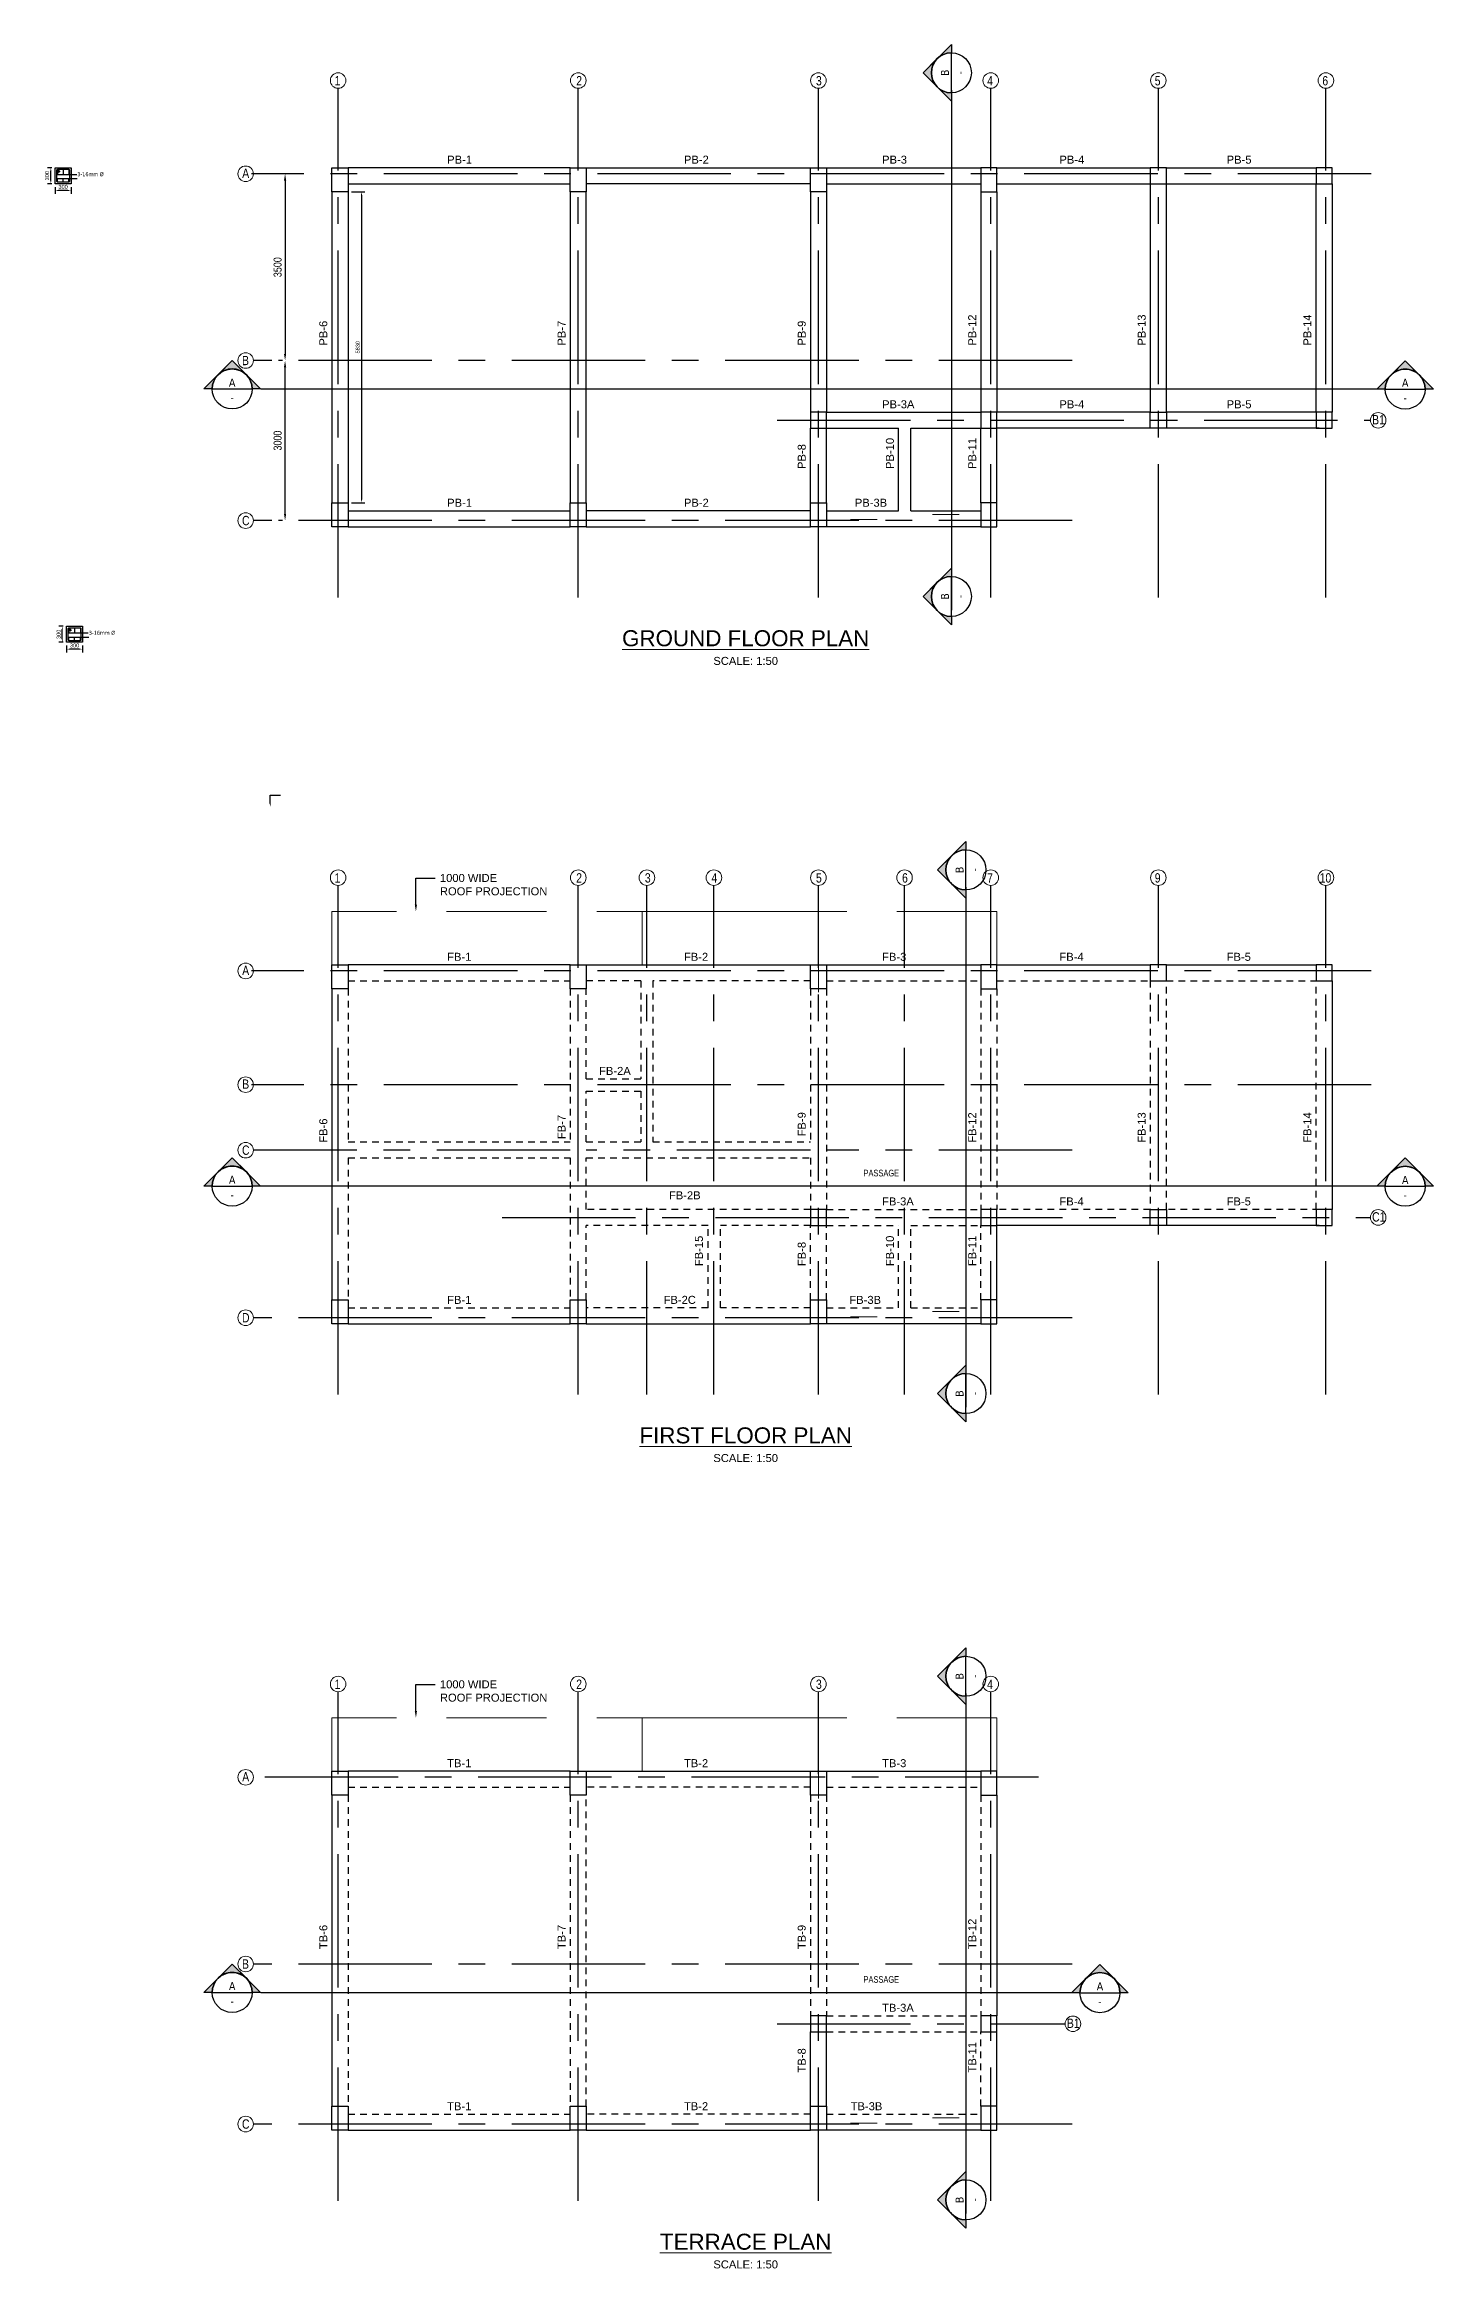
# Model space of a CAD drawing. Header units: millimetres. Extents: x 2923 to 3086, y 1840 to 1916.
# Drawn here: x 2968.63 to 2994.66, y 1870.6 to 1912.29 of the extents above; entities that cross this region are included whole.
import ezdxf
from ezdxf import colors
from ezdxf.entities.mleader import LeaderData, LeaderLine
from ezdxf.enums import TextEntityAlignment as Align
from ezdxf.math import Vec2, Vec3

# ---------------------------------------------------------------- set-up
doc = ezdxf.new("R2010")
doc.units = ezdxf.units.MM
doc.linetypes.add('CENTERX2', pattern=[4, 2.5, -0.5, 0.5, -0.5])
doc.linetypes.add('HIDDEN2', pattern=[0.1875, 0.125, -0.0625])
for name, color, linetype in [('BEAM', 4, 'Continuous'), ('COLUMN', 1, 'Continuous'), ('DIM_50', 7, 'Continuous'), ('GRID', 8, 'CENTERX2'), ('PLINTH BEAM', 7, 'Continuous'), ('REINFORCEMENT', 50, 'Continuous'), ('SECTION_LINE', 7, 'CENTERX2')]:
    doc.layers.add(name, color=color, linetype=linetype)
for name, color, linetype, lineweight in [('ROOF_PROJECTION', 8, 'HIDDEN2', 13), ('Text', 7, 'Continuous', 13), ('WINDOW', 8, 'Continuous', 13)]:
    doc.layers.add(name, color=color, linetype=linetype, lineweight=lineweight)
doc.styles.add('LII-GTEXT', font='arial.ttf', dxfattribs={"width": 0.8})
doc.styles.get("Standard").update_dxf_attribs({"font": 'arial.ttf'})
doc.styles.add('Tahoma', font='tahoma.ttf')
doc.dimstyles.new('DIM-25', dxfattribs={"dimtxt": 0.075, "dimasz": 0.0625, "dimexe": 0.0625, "dimexo": 0.0625, "dimgap": 0.03125, "dimtad": 1, "dimdec": 0, "dimlfac": 1000, "dimzin": 1, "dimdsep": 46, "dimtxsty": 'Standard', "dimcen": 0.1, "dimadec": 0, "dimazin": 0, "dimtfac": 1, "dimtdec": 0, "dimtmove": 0, "dimatfit": 3, "dimfxl": 1, "dimarcsym": 0})
doc.dimstyles.new('DIM_50', dxfattribs={"dimtxt": 0.15, "dimasz": 0.125, "dimexe": 0.125, "dimexo": 0.125, "dimgap": 0.0625, "dimtad": 1, "dimdec": 0, "dimlfac": 1000, "dimzin": 0, "dimdsep": 46, "dimtxsty": 'LII-GTEXT', "dimcen": 1, "dimclrd": 256, "dimclre": 256, "dimclrt": 256, "dimadec": 0, "dimazin": 0, "dimtfac": 1, "dimtdec": 0, "dimtofl": 0, "dimtmove": 0, "dimatfit": 3, "dimfxl": 1, "dimtolj": 1, "dimtzin": 0, "dimlwd": -1, "dimlwe": -1, "dimarcsym": 0})

# ---------------------------------------------------------------- blocks, each defined once
blk = doc.blocks.new('*U5')
h = blk.add_hatch(color=256)
edge = h.paths.add_edge_path()
edge.add_line((-0.25, 0), (-0.354, 0))
edge.add_line((-0.354, 0), (0, 0.354))
edge.add_line((0, 0.354), (0.354, 0))
edge.add_line((0.354, 0), (0.25, 0))
edge.add_arc((0, 0), 0.25, 0, 180)
blk.add_line((-0.25, 0), (0.25, 0))
for points in [[(-0.25, 0), (-0.354, 0), (0, 0.354), (0.354, 0), (0.25, 0, 1)], [(0.177, 0.177, 0.414214), (-0.177, 0.177), (0, 0.354), (0.177, 0.177)]]:
    blk.add_lwpolyline(points, format="xyb", close=True)
blk.add_circle((0, 0), 0.25)
at = {"style": 'Tahoma', "flags": 8}
blk.add_attdef('VIEWNUMBER', text='', height=0.0938, dxfattribs=at).set_placement((0, 0), align=Align.BOTTOM_CENTER)
blk.add_attdef('SHEETNUMBER', text='', height=0.0938, dxfattribs=at).set_placement((0, -0.063), align=Align.TOP_CENTER)
blk = doc.blocks.new('*D7')
at = {"layer": 'Defpoints', "color": 0, "transparency": 16777216}
for p in [(2973.142, 1906.365), (2973.216, 1906.365), (2973.216, 1903.365)]:
    blk.add_point(p, dxfattribs=at)
at = {"layer": 'DIM_50', "transparency": 16777216}
for p, q in [((2973.091, 1906.365), (2973.017, 1906.365)), ((2973.142, 1903.49), (2973.142, 1906.24)), ((2973.091, 1903.365), (2973.017, 1903.365))]:
    blk.add_line(p, q, dxfattribs=at)
for points in [[(2973.122, 1906.24), (2973.163, 1906.24), (2973.142, 1906.365)], [(2973.122, 1903.49), (2973.163, 1903.49), (2973.142, 1903.365)]]:
    blk.add_solid(points, dxfattribs=at)
at = {"layer": 'DIM_50', "transparency": 16777216, "insert": (2973.003, 1904.865), "char_height": 0.15, "attachment_point": 5, "rotation": 90, "style": 'LII-GTEXT'}
blk.add_mtext('\\A1;3000', dxfattribs=at)
blk = doc.blocks.new('*D6')
at = {"layer": 'Defpoints', "color": 0, "transparency": 16777216}
for p in [(2973.216, 1909.865), (2973.142, 1906.365), (2973.216, 1906.365)]:
    blk.add_point(p, dxfattribs=at)
at = {"layer": 'DIM_50', "transparency": 16777216}
for p, q in [((2973.091, 1909.865), (2973.017, 1909.865)), ((2973.142, 1909.74), (2973.142, 1906.49)), ((2973.091, 1906.365), (2973.017, 1906.365))]:
    blk.add_line(p, q, dxfattribs=at)
for points in [[(2973.122, 1909.74), (2973.163, 1909.74), (2973.142, 1909.865)], [(2973.122, 1906.49), (2973.163, 1906.49), (2973.142, 1906.365)]]:
    blk.add_solid(points, dxfattribs=at)
at = {"layer": 'DIM_50', "transparency": 16777216, "insert": (2973.003, 1908.115), "char_height": 0.15, "attachment_point": 5, "rotation": 90, "style": 'LII-GTEXT'}
blk.add_mtext('\\A1;3500', dxfattribs=at)
blk = doc.blocks.new('*D8')
at = {"color": 0, "lineweight": -2, "transparency": 16777216}
for p, q in [((2974.384, 1909.53), (2974.636, 1909.53)), ((2974.573, 1909.468), (2974.573, 1903.763)), ((2974.384, 1903.7), (2974.636, 1903.7))]:
    blk.add_line(p, q, dxfattribs=at)
at = {"color": 0, "transparency": 16777216}
for points in [[(2974.563, 1909.468), (2974.584, 1909.468), (2974.573, 1909.53)], [(2974.563, 1903.763), (2974.584, 1903.763), (2974.573, 1903.7)]]:
    blk.add_solid(points, dxfattribs=at)
at = {"layer": 'Defpoints', "color": 0, "transparency": 16777216}
for p in [(2974.321, 1909.53), (2974.321, 1903.7), (2974.573, 1903.7)]:
    blk.add_point(p, dxfattribs=at)
at = {"color": 0, "transparency": 16777216, "insert": (2974.504, 1906.615), "char_height": 0.075, "attachment_point": 5, "rotation": 90}
blk.add_mtext('5830', dxfattribs=at)
blk = doc.blocks.new('*D21')
at = {"color": 0, "lineweight": -2, "transparency": 16777216}
for p, q in [((2968.771, 1909.98), (2968.69, 1909.98)), ((2968.771, 1909.68), (2968.69, 1909.68)), ((2968.753, 1909.743), (2968.753, 1909.918))]:
    blk.add_line(p, q, dxfattribs=at)
at = {"color": 0, "transparency": 16777216}
for points in [[(2968.742, 1909.918), (2968.763, 1909.918), (2968.753, 1909.98)], [(2968.742, 1909.743), (2968.763, 1909.743), (2968.753, 1909.68)]]:
    blk.add_solid(points, dxfattribs=at)
at = {"layer": 'Defpoints', "color": 0, "transparency": 16777216}
for p in [(2968.753, 1909.98), (2968.833, 1909.98), (2968.833, 1909.68)]:
    blk.add_point(p, dxfattribs=at)
at = {"color": 0, "transparency": 16777216, "insert": (2968.683, 1909.83), "char_height": 0.075, "attachment_point": 5, "rotation": 90}
blk.add_mtext('300', dxfattribs=at)
blk = doc.blocks.new('*D22')
at = {"color": 0, "lineweight": -2, "transparency": 16777216}
for p, q in [((2968.833, 1909.618), (2968.833, 1909.489)), ((2969.133, 1909.618), (2969.133, 1909.489)), ((2969.071, 1909.552), (2968.896, 1909.552))]:
    blk.add_line(p, q, dxfattribs=at)
at = {"color": 0, "transparency": 16777216}
for points in [[(2968.896, 1909.562), (2968.896, 1909.541), (2968.833, 1909.552)], [(2969.071, 1909.562), (2969.071, 1909.541), (2969.133, 1909.552)]]:
    blk.add_solid(points, dxfattribs=at)
at = {"layer": 'Defpoints', "color": 0, "transparency": 16777216}
for p in [(2968.833, 1909.68), (2969.133, 1909.68), (2968.833, 1909.552)]:
    blk.add_point(p, dxfattribs=at)
at = {"color": 0, "transparency": 16777216, "insert": (2968.983, 1909.621), "char_height": 0.075, "attachment_point": 5}
blk.add_mtext('300', dxfattribs=at)
blk = doc.blocks.new('*D25')
at = {"color": 0, "lineweight": -2, "transparency": 16777216}
for p, q in [((2968.986, 1901.384), (2968.905, 1901.384)), ((2968.968, 1901.147), (2968.968, 1901.322)), ((2968.986, 1901.084), (2968.905, 1901.084))]:
    blk.add_line(p, q, dxfattribs=at)
at = {"color": 0, "transparency": 16777216}
for points in [[(2968.957, 1901.322), (2968.978, 1901.322), (2968.968, 1901.384)], [(2968.957, 1901.147), (2968.978, 1901.147), (2968.968, 1901.084)]]:
    blk.add_solid(points, dxfattribs=at)
at = {"layer": 'Defpoints', "color": 0, "transparency": 16777216}
for p in [(2968.968, 1901.384), (2969.048, 1901.384), (2969.048, 1901.084)]:
    blk.add_point(p, dxfattribs=at)
at = {"color": 0, "transparency": 16777216, "insert": (2968.898, 1901.234), "char_height": 0.075, "attachment_point": 5, "rotation": 90}
blk.add_mtext('300', dxfattribs=at)
blk = doc.blocks.new('*D26')
at = {"color": 0, "lineweight": -2, "transparency": 16777216}
for p, q in [((2969.048, 1901.022), (2969.048, 1900.893)), ((2969.286, 1900.956), (2969.111, 1900.956)), ((2969.348, 1901.022), (2969.348, 1900.893))]:
    blk.add_line(p, q, dxfattribs=at)
at = {"color": 0, "transparency": 16777216}
for points in [[(2969.111, 1900.966), (2969.111, 1900.946), (2969.048, 1900.956)], [(2969.286, 1900.966), (2969.286, 1900.946), (2969.348, 1900.956)]]:
    blk.add_solid(points, dxfattribs=at)
at = {"layer": 'Defpoints', "color": 0, "transparency": 16777216}
for p in [(2969.048, 1901.084), (2969.048, 1900.956), (2969.348, 1901.084)]:
    blk.add_point(p, dxfattribs=at)
at = {"color": 0, "transparency": 16777216, "insert": (2969.198, 1901.025), "char_height": 0.075, "attachment_point": 5}
blk.add_mtext('300', dxfattribs=at)

msp = doc.modelspace()

# ---------------------------------------------------------------- linework, layer by layer
for p, q in [((2968.8754, 1909.9393), (2968.8754, 1909.8554)), ((2968.8754, 1909.8554), (2969.2389, 1909.8554)), ((2968.8754, 1909.7215), (2968.8754, 1909.7762)), ((2968.8754, 1909.7762), (2969.2489, 1909.7762)), ((2968.9832, 1909.9393), (2968.9832, 1909.8554)), ((2968.9832, 1909.7215), (2968.9832, 1909.7762)), ((2969.091, 1909.9393), (2969.091, 1909.8554)), ((2969.091, 1909.7215), (2969.091, 1909.7762)), ((2969.0903, 1901.3434), (2969.0903, 1901.2594)), ((2969.1981, 1901.3434), (2969.1981, 1901.2594)), ((2969.3059, 1901.3434), (2969.3059, 1901.2594)), ((2969.0903, 1901.2594), (2969.4538, 1901.2594)), ((2969.0903, 1901.1256), (2969.0903, 1901.1803)), ((2969.0903, 1901.1803), (2969.4638, 1901.1803)), ((2969.1981, 1901.1256), (2969.1981, 1901.1803)), ((2969.3059, 1901.1256), (2969.3059, 1901.1803))]:
    msp.add_line(p, q)
at = {"linetype": 'HIDDEN2'}
for p, q in [((2979.8065, 1894.7395), (2979.8065, 1892.8995)), ((2980.0365, 1894.7395), (2980.0365, 1891.7245)), ((2978.7865, 1892.8995), (2979.8065, 1892.8995)), ((2978.7865, 1892.6695), (2979.8065, 1892.6695)), ((2979.8065, 1892.6695), (2979.8065, 1891.7245)), ((2974.3215, 1891.7245), (2978.4865, 1891.7245, 0.0072)), ((2978.7865, 1891.7245, 0.0077), (2979.8065, 1891.7245, 0.0004)), ((2980.0365, 1891.7245), (2982.9865, 1891.7245, 0.015)), ((2974.3215, 1891.4245), (2978.4865, 1891.4245, 0.0072)), ((2978.7865, 1891.4245), (2982.9865, 1891.4245, 0.0073)), ((2982.9865, 1890.4545), (2978.7865, 1890.4545)), ((2981.0715, 1890.1545), (2978.7865, 1890.1545)), ((2981.0715, 1888.6095), (2981.0715, 1890.1545)), ((2982.9865, 1890.1545), (2981.3015, 1890.1545)), ((2981.3015, 1888.6095), (2981.3015, 1890.1545))]:
    msp.add_line(p, q, dxfattribs=at)
at = {"layer": 'BEAM'}
for p, q in [((2968.8332, 1909.9804), (2969.1332, 1909.9804)), ((2968.8332, 1909.6804), (2968.8332, 1909.9804)), ((2969.1332, 1909.6804), (2968.8332, 1909.6804)), ((2969.1332, 1909.9804), (2969.1332, 1909.6804)), ((2969.0481, 1901.3845), (2969.3481, 1901.3845)), ((2969.0481, 1901.0845), (2969.0481, 1901.3845)), ((2969.3481, 1901.3845), (2969.3481, 1901.0845)), ((2969.3481, 1901.0845), (2969.0481, 1901.0845))]:
    msp.add_line(p, q, dxfattribs=at)
at = {"layer": 'COLUMN'}
for points in [[(2974.0215, 1909.9804), (2974.3215, 1909.9804), (2974.3215, 1909.5304), (2974.0215, 1909.5304)], [(2978.4865, 1909.9804), (2978.7865, 1909.9804), (2978.7865, 1909.5304), (2978.4865, 1909.5304)], [(2982.9865, 1909.9804), (2983.2865, 1909.9804), (2983.2865, 1909.5304), (2982.9865, 1909.5304)], [(2986.4815, 1909.9804), (2986.1815, 1909.9804), (2986.1815, 1909.5304), (2986.4815, 1909.5304)], [(2989.6565, 1909.9804), (2989.3565, 1909.9804), (2989.3565, 1909.6804), (2989.6565, 1909.6804)], [(2992.7615, 1909.9804), (2992.4615, 1909.9804), (2992.4615, 1909.6804), (2992.7615, 1909.6804)], [(2983.2865, 1905.3954), (2982.9865, 1905.3954), (2982.9865, 1905.0954), (2983.2865, 1905.0954)], [(2986.4815, 1905.3954), (2986.1815, 1905.3954), (2986.1815, 1905.0954), (2986.4815, 1905.0954)], [(2989.6565, 1905.0954), (2989.3565, 1905.0954), (2989.3565, 1905.3954), (2989.6565, 1905.3954)], [(2992.7615, 1905.3954), (2992.4615, 1905.3954), (2992.4615, 1905.0954), (2992.7615, 1905.0954)], [(2974.0215, 1903.7004), (2974.3215, 1903.7004), (2974.3215, 1903.2504), (2974.0215, 1903.2504)], [(2978.4865, 1903.7004), (2978.7865, 1903.7004), (2978.7865, 1903.2504), (2978.4865, 1903.2504)], [(2982.9865, 1903.7004), (2983.2865, 1903.7004), (2983.2865, 1903.2504), (2982.9865, 1903.2504)], [(2986.4815, 1903.7004), (2986.1815, 1903.7004), (2986.1815, 1903.2504), (2986.4815, 1903.2504)], [(2974.0215, 1895.0395), (2974.3215, 1895.0395), (2974.3215, 1894.5895), (2974.0215, 1894.5895)], [(2978.4865, 1895.0395), (2978.7865, 1895.0395), (2978.7865, 1894.5895), (2978.4865, 1894.5895)], [(2982.9865, 1895.0395), (2983.2865, 1895.0395), (2983.2865, 1894.5895), (2982.9865, 1894.5895)], [(2986.4815, 1895.0395), (2986.1815, 1895.0395), (2986.1815, 1894.5895), (2986.4815, 1894.5895)], [(2989.6565, 1895.0395), (2989.3565, 1895.0395), (2989.3565, 1894.7395), (2989.6565, 1894.7395)], [(2992.7615, 1895.0395), (2992.4615, 1895.0395), (2992.4615, 1894.7395), (2992.7615, 1894.7395)], [(2983.2865, 1890.4545), (2982.9865, 1890.4545), (2982.9865, 1890.1545), (2983.2865, 1890.1545)], [(2986.4815, 1890.4545), (2986.1815, 1890.4545), (2986.1815, 1890.1545), (2986.4815, 1890.1545)], [(2989.6565, 1890.1545), (2989.3565, 1890.1545), (2989.3565, 1890.4545), (2989.6565, 1890.4545)], [(2992.7615, 1890.4545), (2992.4615, 1890.4545), (2992.4615, 1890.1545), (2992.7615, 1890.1545)], [(2974.0215, 1888.7595), (2974.3215, 1888.7595), (2974.3215, 1888.3095), (2974.0215, 1888.3095)], [(2978.4865, 1888.7595), (2978.7865, 1888.7595), (2978.7865, 1888.3095), (2978.4865, 1888.3095)], [(2982.9865, 1888.7595), (2983.2865, 1888.7595), (2983.2865, 1888.3095), (2982.9865, 1888.3095)], [(2986.4815, 1888.7595), (2986.1815, 1888.7595), (2986.1815, 1888.3095), (2986.4815, 1888.3095)], [(2974.0215, 1879.9258), (2974.3215, 1879.9258), (2974.3215, 1879.4758), (2974.0215, 1879.4758)], [(2978.4865, 1879.9258), (2978.7865, 1879.9258), (2978.7865, 1879.4758), (2978.4865, 1879.4758)], [(2982.9865, 1879.9258), (2983.2865, 1879.9258), (2983.2865, 1879.4758), (2982.9865, 1879.4758)], [(2986.4815, 1879.9258), (2986.1815, 1879.9258), (2986.1815, 1879.4758), (2986.4815, 1879.4758)], [(2983.2865, 1875.3408), (2982.9865, 1875.3408), (2982.9865, 1875.0408), (2983.2865, 1875.0408)], [(2986.4815, 1875.3408), (2986.1815, 1875.3408), (2986.1815, 1875.0408), (2986.4815, 1875.0408)], [(2974.0215, 1873.6458), (2974.3215, 1873.6458), (2974.3215, 1873.1958), (2974.0215, 1873.1958)], [(2978.4865, 1873.6458), (2978.7865, 1873.6458), (2978.7865, 1873.1958), (2978.4865, 1873.1958)], [(2982.9865, 1873.6458), (2983.2865, 1873.6458), (2983.2865, 1873.1958), (2982.9865, 1873.1958)], [(2986.4815, 1873.6458), (2986.1815, 1873.6458), (2986.1815, 1873.1958), (2986.4815, 1873.1958)]]:
    msp.add_lwpolyline(points, close=True, dxfattribs=at)
at = {"layer": 'DIM_50'}
for p, q in [((2986.4815, 1909.9804), (2989.3565, 1909.9804)), ((2986.4815, 1909.6804), (2989.3565, 1909.6804)), ((2989.6565, 1909.9804), (2992.4615, 1909.9804)), ((2989.6565, 1909.6804), (2992.4615, 1909.6804)), ((2986.4815, 1895.0395), (2989.3565, 1895.0395)), ((2989.6565, 1895.0395), (2992.4615, 1895.0395))]:
    msp.add_line(p, q, dxfattribs=at)
at = {"layer": 'DIM_50', "linetype": 'ByBlock', "lineweight": -2}
msp.add_line((2972.8647, 1898.2166), (2973.0582, 1898.2166), dxfattribs=at)
at = {"layer": 'DIM_50', "linetype": 'HIDDEN2'}
for p, q in [((2986.4815, 1894.7395), (2989.3565, 1894.7395)), ((2989.6565, 1894.7395), (2992.4615, 1894.7395))]:
    msp.add_line(p, q, dxfattribs=at)
at = {"layer": 'DIM_50', "linetype": 'ByBlock', "lineweight": -2}
msp.add_lwpolyline([(2972.8647, 1898.066), (2972.8647, 1898.2166)], dxfattribs=at)
at = {"layer": 'DIM_50'}
msp.add_solid([(2972.8759, 1898.066), (2972.8647, 1897.9988), (2972.8535, 1898.066)], dxfattribs=at)
at = {"layer": 'GRID'}
for p, q in [((2974.1365, 1901.9254), (2974.1365, 1911.4679)), ((2978.6365, 1901.9254), (2978.6365, 1911.4679)), ((2983.1365, 1901.9254), (2983.1365, 1911.4679)), ((2986.3665, 1901.9254), (2986.3665, 1911.4679)), ((2989.5065, 1901.9254), (2989.5065, 1911.4679)), ((2992.6465, 1901.9254), (2992.6465, 1911.4679)), ((2993.4951, 1909.8654), (2972.5136, 1909.8654)), ((2987.8911, 1906.3654), (2972.5495, 1906.3654)), ((2982.363, 1905.2454), (2993.4803, 1905.2454)), ((2987.8911, 1903.3654), (2972.5495, 1903.3654)), ((2974.1365, 1886.9845), (2974.1365, 1896.527)), ((2978.6365, 1886.9845), (2978.6365, 1896.527)), ((2979.9227, 1886.9845), (2979.9227, 1896.527)), ((2981.1781, 1886.9845), (2981.1781, 1896.527)), ((2983.1365, 1886.9845), (2983.1365, 1896.527)), ((2986.3665, 1886.9845), (2986.3665, 1896.527)), ((2989.5065, 1886.9845), (2989.5065, 1896.527)), ((2992.6465, 1886.9845), (2992.6465, 1896.527)), ((2993.4951, 1894.9245), (2972.5136, 1894.9245)), ((2993.4951, 1892.7927), (2972.5136, 1892.7927)), ((2978.4865, 1891.565), (2972.5495, 1891.565)), ((2982.9865, 1891.565), (2978.7865, 1891.565)), ((2987.8911, 1891.565), (2983.2865, 1891.565)), ((2977.2085, 1890.3045), (2993.4803, 1890.3045)), ((2987.8911, 1888.4245), (2972.5495, 1888.4245)), ((2974.1365, 1871.8708), (2974.1365, 1881.4133)), ((2978.6365, 1871.8708), (2978.6365, 1881.4133)), ((2983.1365, 1871.8708), (2983.1365, 1881.4133)), ((2986.3665, 1871.8708), (2986.3665, 1881.4133)), ((2987.2613, 1879.8108), (2972.5136, 1879.8108)), ((2987.8911, 1876.3108), (2972.5495, 1876.3108)), ((2982.363, 1875.1908), (2987.7603, 1875.1908)), ((2987.8911, 1873.3108), (2972.5495, 1873.3108))]:
    msp.add_line(p, q, dxfattribs=at)
at = {"layer": 'PLINTH BEAM'}
for p, q in [((2978.4865, 1909.9804), (2974.3215, 1909.9804)), ((2974.3215, 1909.6804), (2978.4865, 1909.6804)), ((2978.7865, 1909.9804), (2982.9865, 1909.9804)), ((2982.9865, 1909.6804), (2978.7865, 1909.6804)), ((2983.2865, 1909.9804), (2986.1815, 1909.9804)), ((2983.2865, 1909.6804), (2986.1815, 1909.6804)), ((2989.3565, 1909.6804), (2989.3565, 1905.3954)), ((2989.6565, 1905.3954), (2989.6565, 1909.6804)), ((2992.4615, 1905.3954), (2992.4615, 1909.6804)), ((2992.7615, 1909.6804), (2992.7615, 1905.3954)), ((2974.0215, 1909.5304), (2974.0215, 1903.7004)), ((2974.3215, 1909.5304), (2974.3215, 1903.7004)), ((2978.4865, 1909.5304), (2978.4865, 1903.7004)), ((2978.7865, 1903.7004), (2978.7865, 1909.5304)), ((2982.9865, 1909.5304), (2982.9865, 1905.3954)), ((2983.2865, 1909.5304), (2983.2865, 1905.3954)), ((2986.1815, 1909.5304), (2986.1815, 1905.3954)), ((2986.4815, 1909.5304), (2986.4815, 1905.3954)), ((2982.9865, 1903.7004), (2982.9865, 1905.0954)), ((2983.2865, 1905.3954), (2986.1815, 1905.3954)), ((2983.2865, 1903.7004), (2983.2865, 1905.0954)), ((2983.2865, 1905.0954), (2984.639, 1905.0954)), ((2984.639, 1903.5504), (2984.639, 1905.0954)), ((2984.869, 1905.0954), (2986.1815, 1905.0954)), ((2984.869, 1903.5504), (2984.869, 1905.0954)), ((2986.1815, 1903.7004), (2986.1815, 1905.0954)), ((2986.4815, 1903.7004), (2986.4815, 1905.0954)), ((2974.3215, 1903.5504), (2978.4865, 1903.5504)), ((2982.9865, 1903.5504), (2978.7865, 1903.5504)), ((2983.2865, 1903.5504), (2984.639, 1903.5504)), ((2984.869, 1903.5504), (2986.1815, 1903.5504)), ((2974.3215, 1903.2504), (2978.4865, 1903.2504)), ((2978.7865, 1903.2504), (2982.9865, 1903.2504)), ((2986.1815, 1903.2504), (2983.2865, 1903.2504)), ((2978.4865, 1895.0395), (2974.3215, 1895.0395)), ((2978.7865, 1895.0395), (2982.9865, 1895.0395)), ((2983.2865, 1895.0395), (2986.1815, 1895.0395)), ((2992.7615, 1894.7395), (2992.7615, 1890.4545)), ((2974.0215, 1894.5895), (2974.0215, 1888.7595)), ((2986.4815, 1888.7595), (2986.4815, 1890.1545)), ((2974.3215, 1888.3095), (2978.4865, 1888.3095)), ((2978.7865, 1888.3095), (2982.9865, 1888.3095)), ((2986.1815, 1888.3095), (2983.2865, 1888.3095)), ((2978.4865, 1879.9258), (2974.3215, 1879.9258)), ((2978.7865, 1879.9258), (2982.9865, 1879.9258)), ((2983.2865, 1879.9258), (2986.1815, 1879.9258)), ((2974.0215, 1879.4758), (2974.0215, 1873.6458)), ((2986.4815, 1879.4758), (2986.4815, 1875.3408)), ((2982.9865, 1873.6458), (2982.9865, 1875.0408)), ((2983.2865, 1873.6458), (2983.2865, 1875.0408)), ((2986.4815, 1873.6458), (2986.4815, 1875.0408)), ((2974.3215, 1873.1958), (2978.4865, 1873.1958)), ((2978.7865, 1873.1958), (2982.9865, 1873.1958)), ((2986.1815, 1873.1958), (2983.2865, 1873.1958))]:
    msp.add_line(p, q, dxfattribs=at)
at = {"layer": 'PLINTH BEAM', "linetype": 'HIDDEN2'}
for p, q in [((2974.3215, 1894.7395), (2978.4865, 1894.7395)), ((2979.8065, 1894.7395), (2978.7865, 1894.7395)), ((2982.9865, 1894.7395), (2980.0365, 1894.7395)), ((2983.2865, 1894.7395), (2986.1815, 1894.7395)), ((2989.3565, 1894.7395), (2989.3565, 1890.4545)), ((2989.6565, 1890.4545), (2989.6565, 1894.7395)), ((2992.4615, 1890.4545), (2992.4615, 1894.7395)), ((2974.3215, 1894.5895), (2974.3215, 1891.7245)), ((2978.4865, 1894.5895), (2978.4865, 1891.7245)), ((2978.7865, 1892.8995), (2978.7865, 1894.5895)), ((2982.9865, 1894.5895), (2982.9865, 1891.7245)), ((2983.2865, 1894.5895), (2983.2865, 1890.4545)), ((2986.1815, 1894.5895), (2986.1815, 1890.4545)), ((2986.4815, 1894.5895), (2986.4815, 1890.4545)), ((2978.7865, 1891.7245), (2978.7865, 1892.6695)), ((2974.3215, 1891.4245), (2974.3215, 1888.7595)), ((2978.4865, 1891.4245), (2978.4865, 1888.7595)), ((2978.7865, 1890.4545), (2978.7865, 1891.4245)), ((2982.9865, 1891.4245), (2982.9865, 1890.4545)), ((2983.2865, 1890.4545), (2986.1815, 1890.4545)), ((2978.7865, 1888.7595), (2978.7865, 1890.1545)), ((2982.9865, 1888.7595), (2982.9865, 1890.1545)), ((2983.2865, 1888.7595), (2983.2865, 1890.1545)), ((2983.2865, 1890.1545), (2984.639, 1890.1545)), ((2984.639, 1888.6095), (2984.639, 1890.1545)), ((2984.869, 1890.1545), (2986.1815, 1890.1545)), ((2984.869, 1888.6095), (2984.869, 1890.1545)), ((2986.1815, 1888.7595), (2986.1815, 1890.1545)), ((2974.3215, 1888.6095), (2978.4865, 1888.6095)), ((2981.0715, 1888.6095), (2978.7865, 1888.6095)), ((2982.9865, 1888.6095), (2981.3015, 1888.6095)), ((2983.2865, 1888.6095), (2984.639, 1888.6095)), ((2984.869, 1888.6095), (2986.1815, 1888.6095)), ((2974.3215, 1879.6258), (2978.4865, 1879.6258)), ((2982.9865, 1879.6258), (2978.7865, 1879.6258)), ((2983.2865, 1879.6258), (2986.1815, 1879.6258)), ((2974.3215, 1879.4758), (2974.3215, 1873.6458)), ((2978.4865, 1879.4758), (2978.4865, 1873.6458)), ((2978.7865, 1873.6458), (2978.7865, 1879.4758)), ((2982.9865, 1879.4758), (2982.9865, 1875.3408)), ((2983.2865, 1879.4758), (2983.2865, 1875.3408)), ((2986.1815, 1879.4758), (2986.1815, 1875.3408)), ((2983.2865, 1875.3408), (2986.1815, 1875.3408)), ((2983.2865, 1875.0408), (2986.1815, 1875.0408)), ((2986.1815, 1873.6458), (2986.1815, 1875.0408)), ((2974.3215, 1873.4958), (2978.4865, 1873.4958)), ((2982.9865, 1873.4958), (2978.7865, 1873.4958)), ((2983.2865, 1873.4958), (2986.1815, 1873.4958))]:
    msp.add_line(p, q, dxfattribs=at)
at = {"layer": 'PLINTH BEAM'}
for points in [[(2989.3565, 1905.3954), (2986.4815, 1905.3954)], [(2989.3565, 1905.0954), (2986.4815, 1905.0954)], [(2992.5201, 1905.3954), (2989.6565, 1905.3954)], [(2992.5201, 1905.0954), (2989.6565, 1905.0954)], [(2989.3565, 1890.1545), (2986.4815, 1890.1545)], [(2992.5201, 1890.1545), (2989.6565, 1890.1545)]]:
    msp.add_lwpolyline(points, dxfattribs=at)
at = {"layer": 'PLINTH BEAM', "linetype": 'HIDDEN2'}
for points in [[(2989.3565, 1890.4545), (2986.4815, 1890.4545)], [(2992.5201, 1890.4545), (2989.6565, 1890.4545)]]:
    msp.add_lwpolyline(points, dxfattribs=at)
at = {"layer": 'REINFORCEMENT'}
for p, q in [((2968.8648, 1909.9382), (2968.91, 1909.893)), ((2968.8769, 1909.9494), (2968.9222, 1909.9042)), ((2969.0797, 1901.3423), (2969.1249, 1901.297)), ((2969.0918, 1901.3534), (2969.1371, 1901.3082))]:
    msp.add_line(p, q, dxfattribs=at)
for points in [[(2969.0832, 1909.7104), (2968.8832, 1909.7104, -0.4142136), (2968.8632, 1909.7304), (2968.8632, 1909.9304, -0.4142136), (2968.8832, 1909.9504), (2969.0832, 1909.9504, -0.4142136), (2969.1032, 1909.9304), (2969.1032, 1909.7304, -0.4142136)], [(2969.2981, 1901.1145), (2969.0981, 1901.1145, -0.4142136), (2969.0781, 1901.1345), (2969.0781, 1901.3345, -0.4142136), (2969.0981, 1901.3545), (2969.2981, 1901.3545, -0.4142136), (2969.3181, 1901.3345), (2969.3181, 1901.1345, -0.4142136)]]:
    msp.add_lwpolyline(points, format="xyb", close=True, dxfattribs=at)
at = {"layer": 'REINFORCEMENT', "const_width": 0.008}
for points in [[(2968.8714, 1909.9393, 1), (2968.8794, 1909.9393, 1)], [(2968.8714, 1909.7215, -1), (2968.8794, 1909.7215, -1)], [(2968.9872, 1909.9393, -1), (2968.9792, 1909.9393, -1)], [(2968.9872, 1909.7215, 1), (2968.9792, 1909.7215, 1)], [(2969.095, 1909.9393, -1), (2969.087, 1909.9393, -1)], [(2969.095, 1909.7215, 1), (2969.087, 1909.7215, 1)], [(2969.0863, 1901.3434, 1), (2969.0943, 1901.3434, 1)], [(2969.2021, 1901.3434, -1), (2969.1941, 1901.3434, -1)], [(2969.3099, 1901.3434, -1), (2969.3019, 1901.3434, -1)], [(2969.0863, 1901.1256, -1), (2969.0943, 1901.1256, -1)], [(2969.2021, 1901.1256, 1), (2969.1941, 1901.1256, 1)], [(2969.3099, 1901.1256, 1), (2969.3019, 1901.1256, 1)]]:
    msp.add_lwpolyline(points, format="xyb", close=True, dxfattribs=at)
at = {"layer": 'ROOF_PROJECTION', "ltscale": 15}
for points in [[(2986.4815, 1895.0395), (2986.4815, 1896.0395), (2974.0215, 1896.0395), (2974.0215, 1895.0395)], [(2986.4815, 1879.9258), (2986.4815, 1880.9258), (2974.0215, 1880.9258), (2974.0215, 1879.9258)]]:
    msp.add_lwpolyline(points, dxfattribs=at)
at = {"layer": 'ROOF_PROJECTION', "ltscale": 25}
for points in [[(2979.8365, 1895.0395), (2979.8365, 1896.0395), (2983.1365, 1896.0395), (2983.1365, 1894.5275)], [(2979.8365, 1879.9258), (2979.8365, 1880.9258), (2983.1365, 1880.9258), (2983.1365, 1879.4138)]]:
    msp.add_lwpolyline(points, dxfattribs=at)
at = {"layer": 'SECTION_LINE', "ltscale": 10}
for points, elevation in [([(2985.6277, 1911.4339), (2985.6277, 1901.6883)], 0.02), ([(2993.6488, 1905.8289), (2972.6855, 1905.8289)], 0.01), ([(2985.9007, 1896.4929), (2985.9007, 1891.4245), (2985.9007, 1886.7474)], 0.02), ([(2993.6488, 1890.8879), (2972.6855, 1890.8879)], 0.01), ([(2985.9007, 1881.3792), (2985.9007, 1871.6337)], 0.02), ([(2987.9288, 1875.7742), (2972.6855, 1875.7742)], 0.01)]:
    msp.add_lwpolyline(points, dxfattribs=dict(at, elevation=elevation))
at = {"layer": 'Text'}
for centre in [(2974.1365, 1911.6137), (2978.6365, 1911.6137), (2983.1365, 1911.6137), (2986.3665, 1911.6137), (2989.5065, 1911.6137), (2992.6465, 1911.6137), (2972.4036, 1909.8654), (2972.4036, 1906.3654), (2993.6261, 1905.2454), (2972.4036, 1903.3654), (2974.1365, 1896.6728), (2978.6365, 1896.6728), (2979.9227, 1896.6728), (2981.1781, 1896.6728), (2983.1365, 1896.6728), (2984.7499, 1896.6728), (2986.3665, 1896.6728), (2989.5065, 1896.6728), (2992.6465, 1896.6728), (2972.4036, 1894.9245), (2972.4036, 1892.7927), (2972.4036, 1891.565), (2993.6261, 1890.3045), (2972.4036, 1888.4245), (2974.1365, 1881.5591), (2978.6365, 1881.5591), (2983.1365, 1881.5591), (2986.3665, 1881.5591), (2972.4036, 1879.8108), (2972.4036, 1876.3108), (2987.9062, 1875.1908), (2972.4036, 1873.3108)]:
    msp.add_circle(centre, 0.1458, dxfattribs=at)
at = {"layer": 'WINDOW'}
for p, q in [((2983.7365, 1903.3836), (2984.2365, 1903.3836)), ((2985.2715, 1903.4804), (2985.7715, 1903.4804)), ((2983.7365, 1888.4426), (2984.2365, 1888.4426)), ((2985.2715, 1888.5395), (2985.7715, 1888.5395)), ((2985.2715, 1873.4258), (2985.7715, 1873.4258)), ((2983.7365, 1873.3289), (2984.2365, 1873.3289))]:
    msp.add_line(p, q, dxfattribs=at)

# ---------------------------------------------------------------- block references
at = {"layer": 'DIM_50'}
ref = msp.add_blockref('*U5', (2985.6277, 1911.7592), dxfattribs=dict(at, xscale=1.5, yscale=1.5, zscale=1.5, rotation=90))
ref.add_attrib('VIEWNUMBER', 'B', dxfattribs={"layer": '0', "height": 0.15, "rotation": 90, "style": 'Tahoma'}).set_placement((2985.6277, 1911.7592), align=Align.BOTTOM_CENTER)
ref.add_attrib('SHEETNUMBER', '-', dxfattribs={"layer": '0', "height": 0.1406, "rotation": 90, "style": 'Tahoma'}).set_placement((2985.7215, 1911.7592), align=Align.TOP_CENTER)
ref = msp.add_blockref('*U5', (2972.1512, 1905.8328), dxfattribs=dict(at, xscale=1.5, yscale=1.5, zscale=1.5))
ref.add_attrib('VIEWNUMBER', 'A', dxfattribs={"layer": '0', "height": 0.15, "style": 'Tahoma'}).set_placement((2972.1512, 1905.8328), align=Align.BOTTOM_CENTER)
ref.add_attrib('SHEETNUMBER', '-', dxfattribs={"layer": '0', "height": 0.1406, "style": 'Tahoma'}).set_placement((2972.1512, 1905.739), align=Align.TOP_CENTER)
ref = msp.add_blockref('*U5', (2994.1327, 1905.8289), dxfattribs=dict(at, xscale=1.5, yscale=1.5, zscale=1.5))
ref.add_attrib('VIEWNUMBER', 'A', dxfattribs={"layer": '0', "height": 0.15, "style": 'Tahoma'}).set_placement((2994.1327, 1905.8289), align=Align.BOTTOM_CENTER)
ref.add_attrib('SHEETNUMBER', '-', dxfattribs={"layer": '0', "height": 0.1406, "style": 'Tahoma'}).set_placement((2994.1327, 1905.7351), align=Align.TOP_CENTER)
ref = msp.add_blockref('*U5', (2985.6277, 1901.9441, 0.02), dxfattribs=dict(at, xscale=1.5, yscale=1.5, zscale=1.5, rotation=90))
ref.add_attrib('VIEWNUMBER', 'B', dxfattribs={"layer": '0', "height": 0.15, "rotation": 90, "style": 'Tahoma'}).set_placement((2985.6277, 1901.9441, 0.02), align=Align.BOTTOM_CENTER)
ref.add_attrib('SHEETNUMBER', '-', dxfattribs={"layer": '0', "height": 0.1406, "rotation": 90, "style": 'Tahoma'}).set_placement((2985.7215, 1901.9441, 0.02), align=Align.TOP_CENTER)
ref = msp.add_blockref('*U5', (2985.9007, 1896.8183), dxfattribs=dict(at, xscale=1.5, yscale=1.5, zscale=1.5, rotation=90))
ref.add_attrib('VIEWNUMBER', 'B', dxfattribs={"layer": '0', "height": 0.15, "rotation": 90, "style": 'Tahoma'}).set_placement((2985.9007, 1896.8183), align=Align.BOTTOM_CENTER)
ref.add_attrib('SHEETNUMBER', '-', dxfattribs={"layer": '0', "height": 0.1406, "rotation": 90, "style": 'Tahoma'}).set_placement((2985.9944, 1896.8183), align=Align.TOP_CENTER)
ref = msp.add_blockref('*U5', (2972.1512, 1890.8919), dxfattribs=dict(at, xscale=1.5, yscale=1.5, zscale=1.5))
ref.add_attrib('VIEWNUMBER', 'A', dxfattribs={"layer": '0', "height": 0.15, "style": 'Tahoma'}).set_placement((2972.1512, 1890.8919), align=Align.BOTTOM_CENTER)
ref.add_attrib('SHEETNUMBER', '-', dxfattribs={"layer": '0', "height": 0.1406, "style": 'Tahoma'}).set_placement((2972.1512, 1890.7981), align=Align.TOP_CENTER)
ref = msp.add_blockref('*U5', (2994.1327, 1890.8879), dxfattribs=dict(at, xscale=1.5, yscale=1.5, zscale=1.5))
ref.add_attrib('VIEWNUMBER', 'A', dxfattribs={"layer": '0', "height": 0.15, "style": 'Tahoma'}).set_placement((2994.1327, 1890.8879), align=Align.BOTTOM_CENTER)
ref.add_attrib('SHEETNUMBER', '-', dxfattribs={"layer": '0', "height": 0.1406, "style": 'Tahoma'}).set_placement((2994.1327, 1890.7942), align=Align.TOP_CENTER)
ref = msp.add_blockref('*U5', (2985.9007, 1887.0032, 0.02), dxfattribs=dict(at, xscale=1.5, yscale=1.5, zscale=1.5, rotation=90))
ref.add_attrib('VIEWNUMBER', 'B', dxfattribs={"layer": '0', "height": 0.15, "rotation": 90, "style": 'Tahoma'}).set_placement((2985.9007, 1887.0032, 0.02), align=Align.BOTTOM_CENTER)
ref.add_attrib('SHEETNUMBER', '-', dxfattribs={"layer": '0', "height": 0.1406, "rotation": 90, "style": 'Tahoma'}).set_placement((2985.9944, 1887.0032, 0.02), align=Align.TOP_CENTER)
ref = msp.add_blockref('*U5', (2985.9007, 1881.7046), dxfattribs=dict(at, xscale=1.5, yscale=1.5, zscale=1.5, rotation=90))
ref.add_attrib('VIEWNUMBER', 'B', dxfattribs={"layer": '0', "height": 0.15, "rotation": 90, "style": 'Tahoma'}).set_placement((2985.9007, 1881.7046), align=Align.BOTTOM_CENTER)
ref.add_attrib('SHEETNUMBER', '-', dxfattribs={"layer": '0', "height": 0.1406, "rotation": 90, "style": 'Tahoma'}).set_placement((2985.9944, 1881.7046), align=Align.TOP_CENTER)
ref = msp.add_blockref('*U5', (2972.1512, 1875.7782), dxfattribs=dict(at, xscale=1.5, yscale=1.5, zscale=1.5))
ref.add_attrib('VIEWNUMBER', 'A', dxfattribs={"layer": '0', "height": 0.15, "style": 'Tahoma'}).set_placement((2972.1512, 1875.7782), align=Align.BOTTOM_CENTER)
ref.add_attrib('SHEETNUMBER', '-', dxfattribs={"layer": '0', "height": 0.1406, "style": 'Tahoma'}).set_placement((2972.1512, 1875.6844), align=Align.TOP_CENTER)
ref = msp.add_blockref('*U5', (2988.4127, 1875.7742), dxfattribs=dict(at, xscale=1.5, yscale=1.5, zscale=1.5))
ref.add_attrib('VIEWNUMBER', 'A', dxfattribs={"layer": '0', "height": 0.15, "style": 'Tahoma'}).set_placement((2988.4127, 1875.7742), align=Align.BOTTOM_CENTER)
ref.add_attrib('SHEETNUMBER', '-', dxfattribs={"layer": '0', "height": 0.1406, "style": 'Tahoma'}).set_placement((2988.4127, 1875.6805), align=Align.TOP_CENTER)
ref = msp.add_blockref('*U5', (2985.9007, 1871.8895, 0.02), dxfattribs=dict(at, xscale=1.5, yscale=1.5, zscale=1.5, rotation=90))
ref.add_attrib('VIEWNUMBER', 'B', dxfattribs={"layer": '0', "height": 0.15, "rotation": 90, "style": 'Tahoma'}).set_placement((2985.9007, 1871.8895, 0.02), align=Align.BOTTOM_CENTER)
ref.add_attrib('SHEETNUMBER', '-', dxfattribs={"layer": '0', "height": 0.1406, "rotation": 90, "style": 'Tahoma'}).set_placement((2985.9944, 1871.8895, 0.02), align=Align.TOP_CENTER)

# ---------------------------------------------------------------- texts
at = {"layer": 'PLINTH BEAM'}
for s, p in [('PB-1', (2976.1798, 1910.0555)), ('PB-2', (2980.617, 1910.0555)), ('PB-3', (2984.33, 1910.0555)), ('PB-4', (2987.6527, 1910.0555)), ('PB-5', (2990.7869, 1910.0555)), ('PB-3A', (2984.33, 1905.4705)), ('PB-4', (2987.6527, 1905.4705)), ('PB-5', (2990.7869, 1905.4705)), ('PB-1', (2976.1798, 1903.6255)), ('PB-2', (2980.617, 1903.6255)), ('PB-3B', (2983.8189, 1903.6255)), ('FB-1', (2976.1798, 1895.1146)), ('FB-2', (2980.617, 1895.1146)), ('FB-3', (2984.33, 1895.1146)), ('FB-4', (2987.6527, 1895.1146)), ('FB-5', (2990.7869, 1895.1146)), ('FB-2A', (2979.0265, 1892.9758)), ('FB-2B', (2980.336, 1890.6441, 0.01)), ('FB-3A', (2984.33, 1890.5296)), ('FB-4', (2987.6527, 1890.5296)), ('FB-5', (2990.7869, 1890.5296)), ('FB-1', (2976.1798, 1888.6846)), ('FB-2C', (2980.2355, 1888.6846)), ('FB-3B', (2983.7168, 1888.6846)), ('TB-1', (2976.1798, 1880.0009)), ('TB-2', (2980.617, 1880.0009)), ('TB-3', (2984.33, 1880.0009)), ('TB-3A', (2984.33, 1875.4159)), ('TB-1', (2976.1798, 1873.5709)), ('TB-2', (2980.617, 1873.5709)), ('TB-3B', (2983.7406, 1873.5709))]:
    msp.add_text(s, height=0.15, dxfattribs=at).set_placement(p)
for s, p in [('PB-12', (2986.0935, 1906.6456)), ('PB-13', (2989.2685, 1906.6456)), ('PB-14', (2992.3735, 1906.6456)), ('PB-6', (2973.9335, 1906.6456)), ('PB-7', (2978.3985, 1906.6456)), ('PB-9', (2982.8985, 1906.6456)), ('PB-8', (2982.8985, 1904.3333)), ('PB-10', (2984.551, 1904.3333)), ('PB-11', (2986.0935, 1904.3333)), ('FB-6', (2973.9335, 1891.7047)), ('FB-7', (2978.3985, 1891.7725)), ('FB-9', (2982.8985, 1891.8237)), ('FB-12', (2986.0935, 1891.7047)), ('FB-13', (2989.2685, 1891.7047)), ('FB-14', (2992.3735, 1891.7047)), ('FB-15', (2980.9712, 1889.3924)), ('FB-8', (2982.8985, 1889.3924)), ('FB-10', (2984.551, 1889.3924)), ('FB-11', (2986.0935, 1889.3924)), ('TB-12', (2986.0935, 1876.591)), ('TB-6', (2973.9335, 1876.591)), ('TB-7', (2978.3985, 1876.591)), ('TB-9', (2982.8985, 1876.591)), ('TB-8', (2982.8985, 1874.2787)), ('TB-11', (2986.0935, 1874.2787))]:
    msp.add_text(s, height=0.15, rotation=90, dxfattribs=at).set_placement(p)
at = {"layer": 'Text', "width": 0.8}
for s, p in [('2', (2978.5981, 1911.5224)), ('3', (2983.0906, 1911.5224)), ('6', (2992.5791, 1911.5224)), ('1', (2974.0697, 1911.5224)), ('4', (2986.2991, 1911.5224)), ('5', (2989.4391, 1911.5224)), ('A', (2972.3392, 1909.7885)), ('B', (2972.3351, 1906.2787)), ('B1', (2993.5125, 1905.1685)), ('C', (2972.3351, 1903.2787)), ('1', (2974.0697, 1896.5815)), ('2', (2978.5981, 1896.5815)), ('3', (2979.8844, 1896.5815)), ('4', (2981.1323, 1896.5815)), ('5', (2983.0906, 1896.5815)), ('6', (2984.704, 1896.5815)), ('7', (2986.2991, 1896.5815)), ('9', (2989.4391, 1896.5815)), ('10', (2992.5289, 1896.5815)), ('A', (2972.3392, 1894.8476)), ('B', (2972.3392, 1892.7158)), ('C', (2972.3351, 1891.4783)), ('C1', (2993.5125, 1890.2276)), ('D', (2972.3351, 1888.3378)), ('1', (2974.0697, 1881.4678)), ('2', (2978.5981, 1881.4678)), ('3', (2983.0906, 1881.4678)), ('4', (2986.2991, 1881.4678)), ('A', (2972.3392, 1879.7339)), ('B', (2972.3351, 1876.2241)), ('B1', (2987.7926, 1875.1139)), ('C', (2972.3351, 1873.2241))]:
    msp.add_text(s, height=0.175, dxfattribs=at).set_placement(p)
at = {"layer": 'Text', "char_height": 0.075, "attachment_point": 1, "style": 'Tahoma'}
for s, insert, width in [('3-16mm %%C', (2969.2495, 1909.8958), 0.561384), ('3-16mm %%C ', (2969.4644, 1901.2998), 0.537309)]:
    msp.add_mtext(s, dxfattribs=dict(at, insert=insert, width=width))
at = {"layer": 'Text', "char_height": 0.3, "width": 4.665988, "attachment_point": 1}
for s, insert in [('\\pxqc;{\\LGROUND FLOOR PLAN\\P\\H0.5x;\\lSCALE: 1:50}', (2979.4405, 1901.3108)), ('\\pxqc;{\\LFIRST FLOOR PLAN\\P\\H0.5x;\\lSCALE: 1:50}', (2979.4405, 1886.3699)), ('\\pxqc;{\\LTERRACE PLAN\\P\\H0.5x;\\lSCALE: 1:50}', (2979.4405, 1871.2562))]:
    msp.add_mtext(s, dxfattribs=dict(at, insert=insert))

# ---------------------------------------------------------------- dimensions: what is measured, and where the dimension line sits
for base, p1, p2, picture, middle in [((2968.7527, 1909.9804), (2968.8332, 1909.6804), (2968.8332, 1909.9804), '*D21', (2968.6832, 1909.8304)), ((2974.5732, 1903.7004), (2974.3215, 1909.5304), (2974.3215, 1903.7004), '*D8', (2974.5036, 1906.6154)), ((2968.9676, 1901.3845), (2969.0481, 1901.0845), (2969.0481, 1901.3845), '*D25', (2968.8981, 1901.2345))]:
    dim = msp.add_linear_dim(base=base, p1=p1, p2=p2, angle=90, dimstyle='DIM-25')
    dim.commit()
    dim.dimension.update_dxf_attribs({"geometry": picture, "text_midpoint": middle})
for base, p1, p2, picture, middle in [((2968.8332, 1909.5519), (2969.1332, 1909.6804), (2968.8332, 1909.6804), '*D22', (2968.9832, 1909.6214)), ((2969.0481, 1900.9559), (2969.3481, 1901.0845), (2969.0481, 1901.0845), '*D26', (2969.1981, 1901.0255))]:
    dim = msp.add_linear_dim(base=base, p1=p1, p2=p2, dimstyle='DIM-25')
    dim.commit()
    dim.dimension.update_dxf_attribs({"geometry": picture, "text_midpoint": middle})
at = {"layer": 'DIM_50'}
for p1, angle, picture, middle in [((2973.2159, 1909.8654), 270, '*D6', (2973.0033, 1908.1154)), ((2973.2159, 1903.3654), 90, '*D7', (2973.0033, 1904.8654))]:
    dim = msp.add_linear_dim(base=(2973.1424, 1906.3654), p1=p1, p2=(2973.2159, 1906.3654), angle=angle, dimstyle='DIM_50', dxfattribs=at)
    dim.commit()
    dim.dimension.update_dxf_attribs({"geometry": picture, "text_midpoint": middle})

# ---------------------------------------------------------------- leaders
ml = msp.add_multileader_mtext('Standard', dxfattribs=at)
ml.set_content('1000 WIDE \\PROOF PROJECTION', color=256)
ml.set_leader_properties()
ml.build(insert=Vec2(0, 0))
ml.multileader.update_dxf_attribs({"dogleg_length": 0.36, "arrow_head_size": 0.125})
ctx = ml.context
ctx.base_point, ctx.char_height, ctx.arrow_head_size, ctx.landing_gap_size, ctx.plane_origin = Vec3(2975.9539, 1896.6662), 0.15, 0.125, 0.09, Vec3(2975.5939, 1896.0395)
notes = []
notes.append((ctx, [(0, (1, 1, 0), (2975.5939, 1896.6662), (1, 0), 0.36, [(0, [(2975.5939, 1896.0395)], 0, [])])]))
ctx.mtext.insert, ctx.mtext.flow_direction = Vec3(2976.0439, 1896.7425), 5
ml = msp.add_multileader_mtext('Standard', dxfattribs=at)
ml.set_content('1000 WIDE \\PROOF PROJECTION', color=256)
ml.set_leader_properties()
ml.build(insert=Vec2(0, 0))
ml.multileader.update_dxf_attribs({"dogleg_length": 0.36, "arrow_head_size": 0.125})
ctx = ml.context
ctx.base_point, ctx.char_height, ctx.arrow_head_size, ctx.landing_gap_size, ctx.plane_origin = Vec3(2975.9539, 1881.5525), 0.15, 0.125, 0.09, Vec3(2975.5939, 1880.9258)
notes.append((ctx, [(0, (1, 1, 0), (2975.5939, 1881.5525), (1, 0), 0.36, [(0, [(2975.5939, 1880.9258)], 0, [])])]))
ctx.mtext.insert, ctx.mtext.flow_direction = Vec3(2976.0439, 1881.6288), 5
for ctx, leaders in notes:
    for number, flags, end, landing, length, lines in leaders:
        leader = LeaderData()
        leader.index, (leader.has_last_leader_line, leader.has_dogleg_vector, leader.attachment_direction) = number, flags
        leader.last_leader_point, leader.dogleg_vector, leader.dogleg_length = Vec3(end), Vec3(landing), length
        for number, points, colour, breaks in lines:
            line = LeaderLine()
            line.index, line.vertices, line.color, line.breaks = number, Vec3.list(points), colors.encode_raw_color(colour), breaks
            leader.lines.append(line)
        ctx.leaders.append(leader)

# ---------------------------------------------------------------- next in the draw order: texts
at = {"layer": 'Text', "char_height": 0.125, "width": 0.708393, "attachment_point": 1, "bg_fill": 3, "box_fill_scale": 1.5, "bg_fill_color": 256, "bg_fill_transparency": 0}
for insert in [(2983.9612, 1891.1984), (2983.9612, 1876.0847)]:
    msp.add_mtext('\\pxqc;{\\W0.8;PASSAGE}', dxfattribs=dict(at, insert=insert))

# ---------------------------------------------------------------- next in the draw order: linework, layer by layer
at = {"layer": 'GRID'}
msp.add_line((2984.7499, 1886.9845), (2984.7499, 1896.527), dxfattribs=at)

doc.saveas('drawing.dxf')
